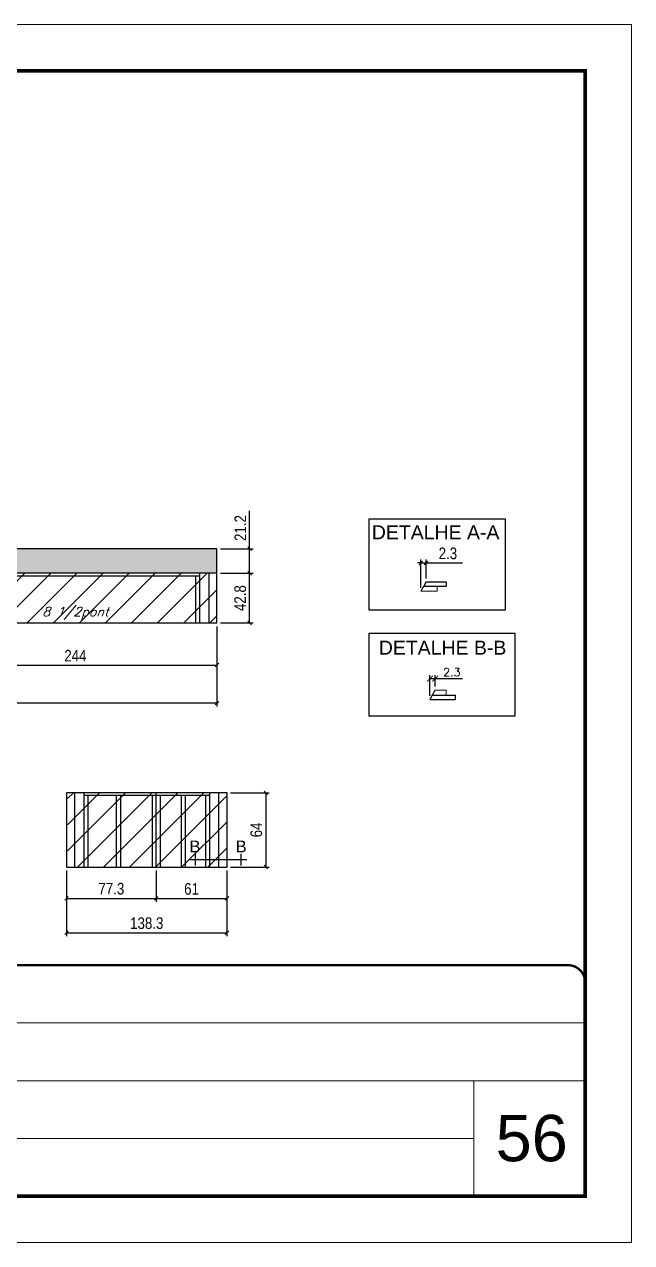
# Model space of a CAD drawing. Extents: x 137137 to 143418, y 10464 to 34486.
# Drawn here: x 142854 to 143377, y 18504 to 19554 of the extents above; entities that cross this region are included whole.
import ezdxf
from ezdxf.enums import TextEntityAlignment as Align

# ---------------------------------------------------------------- set-up
doc = ezdxf.new("R2010")
doc.units = 0
doc.linetypes.add('CONTINUO', pattern=[0])
doc.linetypes.add('DASHED', pattern=[0.75, 0.5, -0.25])
for name, color, linetype in [('5', 5, 'Continuous'), ('COTA', 241, 'Continuous'), ('detalhes', 4, 'Continuous'), ('Painéis', 200, 'Continuous'), ('Reaproveitamento', 251, 'Continuous'), ('SARR_2.2x7', 40, 'Continuous'), ('SARR_3.5x7', 81, 'Continuous'), ('texto', 7, 'Continuous')]:
    doc.layers.add(name, color=color, linetype=linetype)
for name, color, linetype, lineweight in [('CARIMBO', 255, 'Continuous', 9), ('Folhas', 255, 'Continuous', 9), ('Sarr 2.2x7', 40, 'Continuous', 9), ('SARRAFO DE PRESSAO', 251, 'DASHED', 9)]:
    doc.layers.add(name, color=color, linetype=linetype, lineweight=lineweight)
doc.styles.add('ARIAL', font='arial.ttf')
doc.styles.add('COTA TECNICA', font='techl___.ttf', dxfattribs={"height": 10})
doc.styles.add('Romans', font='romans.shx')
doc.styles.get("Standard").update_dxf_attribs({"font": 'arial.ttf'})
doc.dimstyles.new('Cota Seção (2x)', dxfattribs={"dimtxt": 7, "dimasz": 5, "dimexe": 3, "dimexo": 3, "dimgap": 2, "dimtad": 3, "dimdec": 1, "dimlfac": 0.5, "dimzin": 12, "dimdsep": 46, "dimtxsty": 'Romans', "dimblk": 'ARCHTICK', "dimcen": 0, "dimclrd": 4, "dimclre": 4, "dimclrt": 1, "dimadec": 1, "dimazin": 3, "dimtfac": 1, "dimtdec": 1, "dimtmove": 0, "dimatfit": 3, "dimldrblk": 'OBLIQUE', "dimfxl": 1, "dimtolj": 1, "dimtzin": 12, "dimarcsym": 0})
doc.dimstyles.new('PAINEL', dxfattribs={"dimtxt": 10, "dimasz": 3, "dimexe": 3, "dimexo": 3, "dimgap": 3, "dimtad": 1, "dimdec": 1, "dimzin": 12, "dimdsep": 46, "dimtxsty": 'COTA TECNICA', "dimblk1": 'OBLIQUE', "dimblk2": 'OBLIQUE', "dimsah": 1, "dimcen": 0.9, "dimclrd": 4, "dimclre": 4, "dimclrt": 240, "dimadec": 1, "dimazin": 3, "dimtfac": 1, "dimtdec": 1, "dimtmove": 0, "dimatfit": 3, "dimfxl": 1, "dimtolj": 1, "dimtzin": 12, "dimarcsym": 0})

# ---------------------------------------------------------------- blocks, each defined once
blk = doc.blocks.new('9999999999')
at = {"color": 30, "linetype": 'CONTINUO'}
for p, q in [((98564.6, 34379.6), (99584, 34379.6)), ((98564.6, 34329.8), (99488, 34329.8)), ((99584, 34329.8), (99488, 34329.8)), ((99488, 34329.8), (99488, 34230.2)), ((98564.6, 34280), (99488, 34280))]:
    blk.add_line(p, q, dxfattribs=at)
at = {"color": 30, "linetype": 'CONTINUO', "const_width": 2}
blk.add_lwpolyline([(99584, 34230.2), (99584, 34414.4, 0.414214), (99569, 34429.4), (98229, 34429.4, 0.414214), (98214, 34414.4), (98214, 34245.2, 0.414214), (98229, 34230.2), (99584, 34230.2)], format="xyb", dxfattribs=at)
at = {"layer": 'Folhas'}
blk.add_lwpolyline([(98139, 34190.2), (99624, 34190.2), (99624, 35240.2), (98139, 35240.2)], close=True, dxfattribs=at)
at = {"layer": 'Folhas', "color": 30, "const_width": 3}
blk.add_lwpolyline([(98214, 34230.2), (99584, 34230.2), (99584, 35200.2), (98214, 35200.2)], close=True, dxfattribs=at)
blk = doc.blocks.new('_Oblique')
at = {"color": 0, "linetype": 'ByBlock', "lineweight": -2}
blk.add_line((-0.5, -0.5), (0.5, 0.5), dxfattribs=at)
blk = doc.blocks.new('*D1918')
at = {"layer": 'COTA', "color": 4, "lineweight": -2, "ltscale": 25, "transparency": 16777216}
for p, q in [((142776.1, 19035.4), (142776.1, 18999.1)), ((143020.1, 19035.4), (143020.1, 18999.1)), ((142776.1, 19002.1), (143020.1, 19002.1))]:
    blk.add_line(p, q, dxfattribs=at)
at = {"layer": 'Defpoints', "color": 0, "ltscale": 25, "transparency": 16777216}
for p in [(142776.1, 19038.4), (143020.1, 19038.4), (143020.1, 19002.1)]:
    blk.add_point(p, dxfattribs=at)
at = {"layer": 'COTA', "color": 4, "lineweight": -2, "ltscale": 25, "transparency": 16777216, "xscale": 3, "yscale": 3, "zscale": 3, "rotation": 180}
blk.add_blockref('_Oblique', (142776.1, 19002.1), dxfattribs=at)
at = {"layer": 'COTA', "color": 4, "lineweight": -2, "ltscale": 25, "transparency": 16777216, "xscale": 3, "yscale": 3, "zscale": 3}
blk.add_blockref('_Oblique', (143020.1, 19002.1), dxfattribs=at)
at = {"layer": 'COTA', "color": 240, "ltscale": 25, "transparency": 16777216, "insert": (142898.1, 19010.2), "char_height": 10, "attachment_point": 5, "style": 'COTA TECNICA'}
blk.add_mtext('\\A1;244', dxfattribs=at)
blk = doc.blocks.new('*D1919')
at = {"layer": 'COTA', "color": 4, "linetype": 'ByBlock', "lineweight": -2, "transparency": 16777216}
for p, q in [((143195.7, 19090.1), (143192.7, 19090.1)), ((143195.7, 19068.7), (143195.7, 19093.1)), ((143195.7, 19090.1), (143200.2, 19090.1)), ((143200.2, 19076.7), (143200.2, 19093.1)), ((143200.2, 19090.1), (143231.7, 19090.1))]:
    blk.add_line(p, q, dxfattribs=at)
at = {"layer": 'Defpoints', "color": 0, "linetype": 'ByBlock', "transparency": 16777216}
for p in [(143200.2, 19090.1), (143200.2, 19073.7), (143195.7, 19065.7)]:
    blk.add_point(p, dxfattribs=at)
at = {"layer": 'COTA', "color": 4, "linetype": 'ByBlock', "lineweight": -2, "transparency": 16777216, "xscale": 3, "yscale": 3, "zscale": 3}
blk.add_blockref('_Oblique', (143195.7, 19090.1), dxfattribs=at)
at = {"layer": 'COTA', "color": 4, "linetype": 'ByBlock', "lineweight": -2, "transparency": 16777216, "xscale": 3, "yscale": 3, "zscale": 3, "rotation": 180}
blk.add_blockref('_Oblique', (143200.2, 19090.1), dxfattribs=at)
at = {"layer": 'COTA', "color": 240, "linetype": 'ByBlock', "transparency": 16777216, "insert": (143219, 19098.3), "char_height": 10, "attachment_point": 5, "style": 'COTA TECNICA'}
blk.add_mtext('\\A1;2.3', dxfattribs=at)
blk = doc.blocks.new('*D1920')
at = {"layer": 'COTA', "color": 4, "lineweight": -2, "ltscale": 25, "transparency": 16777216}
for p, q in [((142353.4, 19035.4), (142353.4, 18966.3)), ((143020.1, 19035.4), (143020.1, 18966.3)), ((143020.1, 18969.3), (142353.4, 18969.3))]:
    blk.add_line(p, q, dxfattribs=at)
at = {"layer": 'Defpoints', "color": 0, "ltscale": 25, "transparency": 16777216}
for p in [(142353.4, 19038.4), (143020.1, 19038.4), (142353.4, 18969.3)]:
    blk.add_point(p, dxfattribs=at)
at = {"layer": 'COTA', "color": 4, "lineweight": -2, "ltscale": 25, "transparency": 16777216, "xscale": 3, "yscale": 3, "zscale": 3, "rotation": 180}
blk.add_blockref('_Oblique', (142353.4, 18969.3), dxfattribs=at)
at = {"layer": 'COTA', "color": 4, "lineweight": -2, "ltscale": 25, "transparency": 16777216, "xscale": 3, "yscale": 3, "zscale": 3}
blk.add_blockref('_Oblique', (143020.1, 18969.3), dxfattribs=at)
at = {"layer": 'COTA', "color": 240, "ltscale": 25, "transparency": 16777216, "insert": (142686.7, 18977.4), "char_height": 10, "attachment_point": 5, "style": 'COTA TECNICA'}
blk.add_mtext('\\A1;666.7', dxfattribs=at)
blk = doc.blocks.new('*D1921')
at = {"layer": 'COTA', "color": 4, "lineweight": -2, "ltscale": 25, "transparency": 16777216}
for p, q in [((143023.1, 19081.2), (143051.2, 19081.2)), ((143048.2, 19038.4), (143048.2, 19081.2)), ((143023.1, 19038.4), (143051.2, 19038.4))]:
    blk.add_line(p, q, dxfattribs=at)
at = {"layer": 'Defpoints', "color": 0, "ltscale": 25, "transparency": 16777216}
for p in [(143020.1, 19081.2), (143048.2, 19081.2), (143020.1, 19038.4)]:
    blk.add_point(p, dxfattribs=at)
at = {"layer": 'COTA', "color": 4, "lineweight": -2, "ltscale": 25, "transparency": 16777216, "xscale": 3, "yscale": 3, "zscale": 3}
for p, rotation in [((143048.2, 19081.2), 90), ((143048.2, 19038.4), 270)]:
    blk.add_blockref('_Oblique', p, dxfattribs=dict(at, rotation=rotation))
at = {"layer": 'COTA', "color": 240, "ltscale": 25, "transparency": 16777216, "insert": (143040.1, 19059.8), "char_height": 10, "attachment_point": 5, "rotation": 90, "style": 'COTA TECNICA'}
blk.add_mtext('\\A1;42.8', dxfattribs=at)
blk = doc.blocks.new('*D1922')
at = {"layer": 'COTA', "color": 4, "lineweight": -2, "ltscale": 25, "transparency": 16777216}
for p, q in [((143048.2, 19102.4), (143048.2, 19135.1)), ((143023.1, 19102.4), (143051.2, 19102.4)), ((143048.2, 19081.2), (143048.2, 19102.4)), ((143023.1, 19081.2), (143051.2, 19081.2))]:
    blk.add_line(p, q, dxfattribs=at)
at = {"layer": 'Defpoints', "color": 0, "ltscale": 25, "transparency": 16777216}
for p in [(143020.1, 19102.4), (143048.2, 19102.4), (143020.1, 19081.2)]:
    blk.add_point(p, dxfattribs=at)
at = {"layer": 'COTA', "color": 4, "lineweight": -2, "ltscale": 25, "transparency": 16777216, "xscale": 3, "yscale": 3, "zscale": 3}
for p, rotation in [((143048.2, 19102.4), 90), ((143048.2, 19081.2), 270)]:
    blk.add_blockref('_Oblique', p, dxfattribs=dict(at, rotation=rotation))
at = {"layer": 'COTA', "color": 240, "ltscale": 25, "transparency": 16777216, "insert": (143040.2, 19120.2), "char_height": 10, "attachment_point": 5, "rotation": 90, "style": 'COTA TECNICA'}
blk.add_mtext('\\A1;21.2', dxfattribs=at)
blk = doc.blocks.new('_ArchTick')
at = {"color": 0, "linetype": 'ByBlock', "const_width": 0.15}
blk.add_lwpolyline([(-0.5, -0.5), (0.5, 0.5)], dxfattribs=at)
blk = doc.blocks.new('*D1926')
at = {"layer": 'COTA', "color": 4, "lineweight": -2, "transparency": 16777216}
for p, q in [((143203.5, 18975.5), (143203.5, 18993.4)), ((143203.5, 18990.4), (143208.1, 18990.4)), ((143208.1, 18983.5), (143208.1, 18993.4)), ((143208.1, 18990.4), (143231.7, 18990.4))]:
    blk.add_line(p, q, dxfattribs=at)
at = {"layer": 'Defpoints', "color": 0, "transparency": 16777216}
for p in [(143208.1, 18990.4), (143208.1, 18980.5), (143203.5, 18972.5)]:
    blk.add_point(p, dxfattribs=at)
at = {"layer": 'COTA', "color": 4, "lineweight": -2, "transparency": 16777216, "xscale": 5, "yscale": 5, "zscale": 5, "rotation": 180}
blk.add_blockref('_ArchTick', (143203.5, 18990.4), dxfattribs=at)
at = {"layer": 'COTA', "color": 4, "lineweight": -2, "transparency": 16777216, "xscale": 5, "yscale": 5, "zscale": 5}
blk.add_blockref('_ArchTick', (143208.1, 18990.4), dxfattribs=at)
at = {"layer": 'COTA', "color": 1, "transparency": 16777216, "insert": (143222.4, 18995.9), "char_height": 7, "attachment_point": 5, "style": 'Romans'}
blk.add_mtext('\\A1;2.3', dxfattribs=at)
blk = doc.blocks.new('*D1927')
at = {"layer": 'COTA', "color": 4, "lineweight": -2, "ltscale": 25, "transparency": 16777216}
for p, q in [((142890.4, 18825), (142890.4, 18798)), ((142967.7, 18825), (142967.7, 18798)), ((142890.4, 18801), (142967.7, 18801))]:
    blk.add_line(p, q, dxfattribs=at)
at = {"layer": 'Defpoints', "color": 0, "ltscale": 25, "transparency": 16777216}
for p in [(142890.4, 18828), (142967.7, 18828), (142967.7, 18801)]:
    blk.add_point(p, dxfattribs=at)
at = {"layer": 'COTA', "color": 4, "lineweight": -2, "ltscale": 25, "transparency": 16777216, "xscale": 3, "yscale": 3, "zscale": 3, "rotation": 180}
blk.add_blockref('_Oblique', (142890.4, 18801), dxfattribs=at)
at = {"layer": 'COTA', "color": 4, "lineweight": -2, "ltscale": 25, "transparency": 16777216, "xscale": 3, "yscale": 3, "zscale": 3}
blk.add_blockref('_Oblique', (142967.7, 18801), dxfattribs=at)
at = {"layer": 'COTA', "color": 240, "ltscale": 25, "transparency": 16777216, "insert": (142929.1, 18809.3), "char_height": 10, "attachment_point": 5, "style": 'COTA TECNICA'}
blk.add_mtext('\\A1;77.3', dxfattribs=at)
blk = doc.blocks.new('*D1928')
at = {"layer": 'COTA', "color": 4, "lineweight": -2, "ltscale": 25, "transparency": 16777216}
for p, q in [((142967.7, 18825), (142967.7, 18798)), ((143028.7, 18825), (143028.7, 18798)), ((142967.7, 18801), (143028.7, 18801))]:
    blk.add_line(p, q, dxfattribs=at)
at = {"layer": 'Defpoints', "color": 0, "ltscale": 25, "transparency": 16777216}
for p in [(142967.7, 18828), (143028.7, 18828), (143028.7, 18801)]:
    blk.add_point(p, dxfattribs=at)
at = {"layer": 'COTA', "color": 4, "lineweight": -2, "ltscale": 25, "transparency": 16777216, "xscale": 3, "yscale": 3, "zscale": 3, "rotation": 180}
blk.add_blockref('_Oblique', (142967.7, 18801), dxfattribs=at)
at = {"layer": 'COTA', "color": 4, "lineweight": -2, "ltscale": 25, "transparency": 16777216, "xscale": 3, "yscale": 3, "zscale": 3}
blk.add_blockref('_Oblique', (143028.7, 18801), dxfattribs=at)
at = {"layer": 'COTA', "color": 240, "ltscale": 25, "transparency": 16777216, "insert": (142998.2, 18809.1), "char_height": 10, "attachment_point": 5, "style": 'COTA TECNICA'}
blk.add_mtext('\\A1;61', dxfattribs=at)
blk = doc.blocks.new('*D1929')
at = {"layer": 'COTA', "color": 4, "lineweight": -2, "ltscale": 25, "transparency": 16777216}
for p, q in [((142890.4, 18825), (142890.4, 18768.4)), ((143028.7, 18825), (143028.7, 18768.4)), ((142890.4, 18771.4), (143028.7, 18771.4))]:
    blk.add_line(p, q, dxfattribs=at)
at = {"layer": 'Defpoints', "color": 0, "ltscale": 25, "transparency": 16777216}
for p in [(142890.4, 18828), (143028.7, 18828), (143028.7, 18771.4)]:
    blk.add_point(p, dxfattribs=at)
at = {"layer": 'COTA', "color": 4, "lineweight": -2, "ltscale": 25, "transparency": 16777216, "xscale": 3, "yscale": 3, "zscale": 3, "rotation": 180}
blk.add_blockref('_Oblique', (142890.4, 18771.4), dxfattribs=at)
at = {"layer": 'COTA', "color": 4, "lineweight": -2, "ltscale": 25, "transparency": 16777216, "xscale": 3, "yscale": 3, "zscale": 3}
blk.add_blockref('_Oblique', (143028.7, 18771.4), dxfattribs=at)
at = {"layer": 'COTA', "color": 240, "ltscale": 25, "transparency": 16777216, "insert": (142959.6, 18779.6), "char_height": 10, "attachment_point": 5, "style": 'COTA TECNICA'}
blk.add_mtext('\\A1;138.3', dxfattribs=at)
blk = doc.blocks.new('*D1930')
at = {"layer": 'COTA', "color": 4, "lineweight": -2, "ltscale": 25, "transparency": 16777216}
for p, q in [((143031.7, 18892), (143065.1, 18892)), ((143062.1, 18892), (143062.1, 18828)), ((143031.7, 18828), (143065.1, 18828))]:
    blk.add_line(p, q, dxfattribs=at)
at = {"layer": 'Defpoints', "color": 0, "ltscale": 25, "transparency": 16777216}
for p in [(143028.7, 18892), (143028.7, 18828), (143062.1, 18828)]:
    blk.add_point(p, dxfattribs=at)
at = {"layer": 'COTA', "color": 4, "lineweight": -2, "ltscale": 25, "transparency": 16777216, "xscale": 3, "yscale": 3, "zscale": 3}
for p, rotation in [((143062.1, 18892), 90), ((143062.1, 18828), 270)]:
    blk.add_blockref('_Oblique', p, dxfattribs=dict(at, rotation=rotation))
at = {"layer": 'COTA', "color": 240, "ltscale": 25, "transparency": 16777216, "insert": (143054, 18860), "char_height": 10, "attachment_point": 5, "rotation": 90, "style": 'COTA TECNICA'}
blk.add_mtext('\\A1;64', dxfattribs=at)

msp = doc.modelspace()

# ---------------------------------------------------------------- hatches: boundary and pattern name
at = {"layer": 'COTA', "linetype": 'ByBlock'}
h = msp.add_hatch(dxfattribs=at)
h.set_pattern_fill('AR-CONC', color=256, scale=0.03)
h.set_pattern_definition([(50, (1587.3, -4e-12), (5.46554007, -0.47817257), [0.5715, -6.2865]), (355, (1587.3, -4e-12), (-1.05730264, 5.73170536), [0.4572, -5.02921753]), (100.4514447, (1587.7555, -0.04), (4.40823741, 5.25353256), [0.48570026, -5.34270734]), (46.1842, (1587.3, 1.524), (8.13237123, -1.26126984), [0.85725, -9.42975]), (96.6355576, (1587.978, 1.419), (7.122124, 7.42278374), [0.7285507, -8.01406824]), (351.184151, (1587.3, 1.524), (7.122124, 7.42278374), [0.685799, -7.54379196]), (21, (1588.062, 1.143), (4.54843174, -3.06795595), [0.5715, -6.2865]), (326, (1588.062, 1.143), (1.85406085, 5.52563898), [0.4572, -5.0292]), (71.451445, (1588.441, 0.8873), (6.40249258, 2.45768307), [0.48570026, -5.34269813]), (37.5, (1587.3, -4e-12), (0.092658098, 2.536651166), [0, -4.96824, 0, -5.1054, 0, -5.04825]), (7.5, (1587.3, -4e-12), (2.004589875, 3.005417245), [0, -2.91084, 0, -4.85394, 0, -1.92405]), (327.5, (1585.6007, -4e-12), (4.067717855, -0.17186232), [0, -1.905, 0, -5.9436, 0, -7.8867]), (317.5, (1584.8387, -4e-12), (4.44387544, 0.76279473), [0, -2.4765, 0, -3.94716, 0, -5.6007])])
h.paths.add_polyline_path([(143020.05, 19081.17), (143020.05, 19102.37), (142353.35, 19102.37), (142353.35, 19081.17)])
at = {"layer": 'Reaproveitamento', "ltscale": 25}
h = msp.add_hatch(dxfattribs=at)
h.set_pattern_fill('ANSI31', color=256, scale=5)
h.set_pattern_definition([(45, (1764.616, 10.417), (-11.2253202, 11.2253202), [])])
h.paths.add_polyline_path([(143020.05, 19038.37), (143020.05, 19081.17), (142354.35, 19081.17), (142354.35, 19038.37)])
h = msp.add_hatch(dxfattribs=at)
h.set_pattern_fill('ANSI31', color=256, scale=5)
h.set_pattern_definition([(45, (2301.688, -199.904), (-11.2253202, 11.2253202), [])])
h.paths.add_polyline_path([(143028.73, 18828.05), (143028.73, 18892.05), (142891.43, 18892.05), (142891.43, 18828.05)])

# ---------------------------------------------------------------- linework, layer by layer
at = {"linetype": 'ByBlock'}
msp.add_lwpolyline([(143151.25, 19128.07), (143268.25, 19128.07), (143268.25, 19049.41), (143151.25, 19049.41)], close=True, dxfattribs=at)
at = {"ltscale": 25}
msp.add_lwpolyline([(143151.25, 19029.72), (143276.59, 19029.72), (143276.59, 18958.16), (143151.25, 18958.16)], close=True, dxfattribs=at)
at = {"layer": 'COTA', "linetype": 'ByBlock'}
for p, q in [((143020.05, 19102.37), (142353.35, 19102.37)), ((143020.05, 19081.17), (143020.05, 19102.37))]:
    msp.add_line(p, q, dxfattribs=at)
at = {"layer": 'detalhes'}
for p, q in [((143001.33, 18839.34), (143001.33, 18829.34)), ((143040.69, 18839.34), (143040.69, 18829.34)), ((143045.69, 18834.34), (142996.33, 18834.34))]:
    msp.add_line(p, q, dxfattribs=at)
at = {"layer": 'Painéis', "ltscale": 25}
for p, q in [((143020.05, 19081.17), (142353.35, 19081.17)), ((143020.05, 19038.37), (143020.05, 19081.17)), ((142353.35, 19038.37), (143020.05, 19038.37)), ((143028.73, 18892.05), (142890.43, 18892.05)), ((142890.43, 18892.05), (142890.43, 18828.05)), ((142967.73, 18828.05), (142967.73, 18892.05)), ((143028.73, 18828.05), (143028.73, 18892.05)), ((142890.43, 18828.05), (143028.73, 18828.05))]:
    msp.add_line(p, q, dxfattribs=at)
at = {"layer": 'Painéis'}
for p, q in [((143200.25, 19073.71), (143198.18, 19070.11)), ((143198.18, 19070.11), (143217.49, 19070.11)), ((143200.25, 19073.71), (143217.49, 19073.71)), ((143217.49, 19073.71), (143217.49, 19070.11)), ((143205.26, 18975.57), (143203.46, 18972.45)), ((143205.54, 18976.05), (143225.46, 18976.05)), ((143225.46, 18972.45), (143225.46, 18976.05)), ((143225.46, 18972.45), (143225.46, 18976.05)), ((143203.46, 18972.45), (143225.46, 18972.45))]:
    msp.add_line(p, q, dxfattribs=at)
at = {"layer": 'Sarr 2.2x7'}
for p, q in [((143198.18, 19070.11), (143195.65, 19065.71)), ((143209.65, 19065.71), (143209.65, 19070.11)), ((143195.65, 19065.71), (143209.65, 19065.71)), ((143205.26, 18975.57), (143208.08, 18980.45)), ((143208.08, 18980.45), (143217.46, 18980.45)), ((143217.46, 18980.45), (143217.46, 18976.05))]:
    msp.add_line(p, q, dxfattribs=at)
at = {"layer": 'SARR_2.2x7', "linetype": 'Continuous'}
for p, q in [((142776.05, 19078.97), (143005.05, 19078.97)), ((143013.05, 19081.17), (143013.05, 19038.37)), ((142897.43, 18892.05), (142897.43, 18828.05)), ((142905.43, 18889.85), (142967.73, 18889.85)), ((142967.73, 18889.85), (143013.73, 18889.85)), ((143021.73, 18828.05), (143021.73, 18892.05))]:
    msp.add_line(p, q, dxfattribs=at)
at = {"layer": 'SARR_3.5x7'}
for p, q in [((143001.55, 19078.97), (143001.55, 19038.37)), ((143005.05, 19081.17), (143005.05, 19038.37)), ((142905.43, 18892.05), (142905.43, 18828.05)), ((142908.93, 18889.85), (142908.93, 18828.05)), ((142933.37, 18889.85), (142933.37, 18828.05)), ((142936.87, 18889.85), (142936.87, 18828.05)), ((142964.22, 18889.85), (142964.23, 18828.05)), ((142971.23, 18889.85), (142971.23, 18828.05)), ((142989.32, 18889.85), (142989.32, 18828.05)), ((142992.82, 18889.85), (142992.82, 18828.05)), ((143010.22, 18889.85), (143010.23, 18828.05)), ((143013.73, 18892.05), (143013.73, 18828.05))]:
    msp.add_line(p, q, dxfattribs=at)

# ---------------------------------------------------------------- block references
at = {"layer": 'SARRAFO DE PRESSAO', "color": 6, "linetype": 'ByBlock'}
msp.add_blockref('9999999999', (43753.31, -15685.91), dxfattribs=at)

# ---------------------------------------------------------------- texts
at = {"layer": '5', "color": 7, "linetype": 'Continuous'}
for s, p in [('DETALHE A-A', (143153.48, 19110.54)), ('DETALHE B-B', (143159.5, 19011.09))]:
    msp.add_text(s, height=12, rotation=359.99996, dxfattribs=at).set_placement(p)
at = {"layer": 'CARIMBO', "style": 'ARIAL'}
msp.add_text('56', height=40, dxfattribs=at).set_placement((143260.15, 18574.44))
at = {"layer": 'detalhes', "color": 0, "linetype": 'Continuous', "style": 'ARIAL'}
for p in [(143001.13, 18845.75), (143040.89, 18845.75)]:
    msp.add_text('B', height=10.22, dxfattribs=at).set_placement(p, align=Align.MIDDLE_CENTER)
at = {"layer": 'texto', "color": 2, "insert": (142898.12, 19046.8), "char_height": 8, "attachment_point": 5, "style": 'Romans'}
msp.add_mtext('{\\Q19;\\C256;8 1/2pont}', dxfattribs=at)

# ---------------------------------------------------------------- dimensions: what is measured, and where the dimension line sits
at = {"layer": 'COTA', "ltscale": 25}
for base, p1, p2, picture, middle in [((143048.24, 19102.37), (143020.05, 19081.17), (143020.05, 19102.37), '*D1922', (143040.18, 19120.23)), ((143048.24, 19081.17), (143020.05, 19038.37), (143020.05, 19081.17), '*D1921', (143040.14, 19059.77)), ((143062.12, 18828.05), (143028.73, 18892.05), (143028.73, 18828.05), '*D1930', (143054.01, 18860.05))]:
    dim = msp.add_linear_dim(base=base, p1=p1, p2=p2, angle=90, dimstyle='PAINEL', dxfattribs=at)
    dim.commit()
    dim.dimension.update_dxf_attribs({"geometry": picture, "text_midpoint": middle})
at = {"layer": 'COTA', "linetype": 'ByBlock'}
dim = msp.add_linear_dim(base=(143200.25, 19090.1), p1=(143195.65, 19065.71), p2=(143200.25, 19073.71), dimstyle='PAINEL', override={"dimlfac": 0.5}, dxfattribs=at)
dim.commit()
dim.dimension.update_dxf_attribs({"geometry": '*D1919', "text_midpoint": (143218.96, 19098.32)})
at = {"layer": 'COTA', "ltscale": 25}
for base, p1, p2, picture, middle in [((142353.35, 18969.31), (143020.05, 19038.37), (142353.35, 19038.37), '*D1920', (142686.7, 18977.41)), ((143020.05, 19002.08), (142776.05, 19038.37), (143020.05, 19038.37), '*D1918', (142898.05, 19010.16)), ((142967.73, 18801.03), (142890.43, 18828.05), (142967.73, 18828.05), '*D1927', (142929.08, 18809.25)), ((143028.73, 18771.4), (142890.43, 18828.05), (143028.73, 18828.05), '*D1929', (142959.58, 18779.64)), ((143028.73, 18801.03), (142967.73, 18828.05), (143028.73, 18828.05), '*D1928', (142998.23, 18809.13))]:
    dim = msp.add_linear_dim(base=base, p1=p1, p2=p2, dimstyle='PAINEL', dxfattribs=at)
    dim.commit()
    dim.dimension.update_dxf_attribs({"geometry": picture, "text_midpoint": middle})
at = {"layer": 'COTA'}
dim = msp.add_linear_dim(base=(143208.08, 18990.44), p1=(143203.46, 18972.45), p2=(143208.08, 18980.45), dimstyle='Cota Seção (2x)', dxfattribs=at)
dim.commit()
dim.dimension.update_dxf_attribs({"geometry": '*D1926', "text_midpoint": (143222.41, 18995.94)})

doc.saveas('drawing.dxf')
